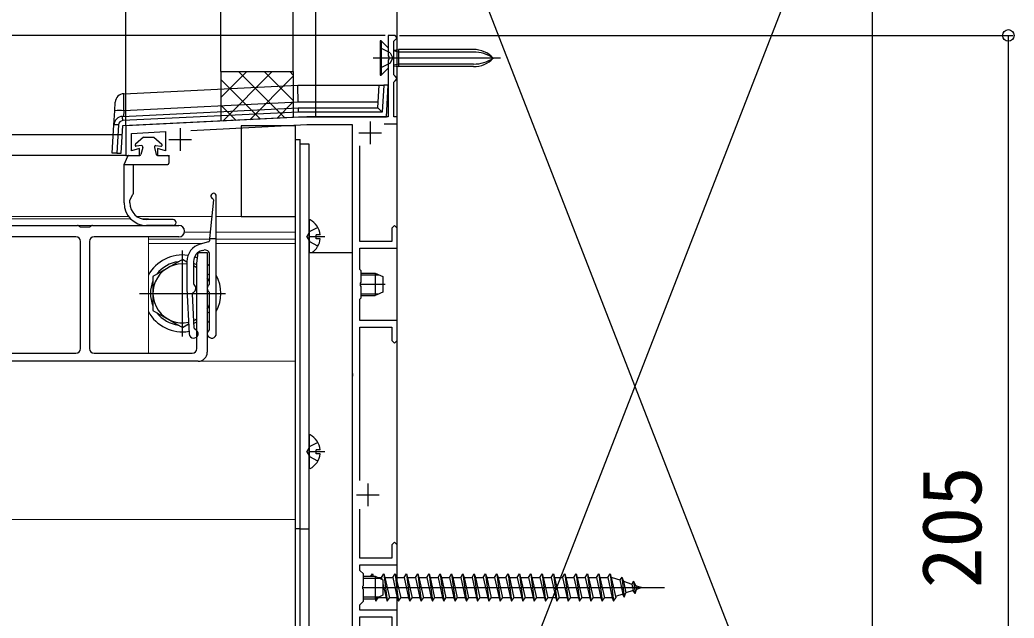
# Model space of a CAD drawing. Units: millimetres, scale not verified. Extents: x -1052 to 1050, y -1576 to 1567.
# Drawn here: x 31.6 to 251.3, y 504.4 to 636.6 of the extents above; entities that cross this region are included whole.
import ezdxf
from ezdxf.enums import TextEntityAlignment as Align

# ---------------------------------------------------------------- set-up
doc = ezdxf.new("R2010")
doc.units = ezdxf.units.MM
doc.header["$LTSCALE"] = 8
for name, color, linetype in [('0-2_YKK_11', 7, 'Continuous'), ('0-4_YKK_13', 4, 'Continuous'), ('0-5_YKK_D', 6, 'Continuous'), ('0-7_YSS_K', 3, 'Continuous')]:
    doc.layers.add(name, color=color, linetype=linetype)
doc.layers.add('0-3_YKK_12', color=2, linetype='Continuous', lineweight=18)
doc.styles.add('ＭＳ ゴシック', font='')
doc.styles.get('ＭＳ ゴシック').set_extended_font_data('MS Gothic')

msp = doc.modelspace()

# ---------------------------------------------------------------- linework, layer by layer
at = {"layer": '0-2_YKK_11'}
for p, q in [((109, 614.201), (109, 609.201)), ((67, 612.701), (67, 607.701)), ((106.5, 611.701), (111.5, 611.701)), ((64.5, 610.201), (69.5, 610.201)), ((108.5, 534.201), (108.5, 529.201)), ((106, 531.701), (111, 531.701)), ((106.7, 517.701), (106.7, 528.539))]:
    msp.add_line(p, q, dxfattribs=at)
for points in [[(112.059, 613.701), (115, 613.701), (115, 615.201), (114.2, 615.201), (114.2, 622.901), (114.5, 623.201), (115, 623.701), (114.5, 624.201), (114.2, 624.501), (114.2, 631.901), (114.5, 632.201), (115, 632.701), (114.5, 633.201), (113, 633.201), (113, 628.66), (113.12, 628.476), (113.12, 627.927), (113, 627.743), (113, 615.201), (95, 615.201), (55, 613.201), (55, 606.701), (58, 606.701), (58, 608.204), (56.3, 607.696), (56.3, 611.564), (63.8, 611.939), (63.8, 607.73), (62, 608.187), (62, 606.701), (64.7, 606.701)], [(69.385, 612.219), (95.042, 613.501), (105, 613.501), (105, 558.66), (105.12, 558.476), (105.12, 557.927), (105, 557.743), (105, 488.66)], [(106.7, 534.864), (106.7, 568.701), (113.8, 568.701), (113.8, 565.801), (114.4, 565.201), (115, 565.801), (115, 570.201), (106.7, 570.201), (106.7, 574.901), (107, 575.201), (107, 577.743), (106.88, 577.927), (106.88, 578.476), (107, 578.66), (107, 581.201), (106.7, 581.501), (106.7, 586.201), (115, 586.201), (115, 590.601), (114.4, 591.201), (113.8, 590.601), (113.8, 587.701), (106.7, 587.701), (106.7, 608.829)], [(115, 501.801), (115, 506.201), (106.7, 506.201), (106.7, 507.401), (107.5, 508.201), (107.5, 510.743), (107.38, 510.927), (107.38, 511.476), (107.5, 511.66), (107.5, 514.201), (106.7, 515.001), (106.7, 516.201), (115, 516.201), (115, 520.601), (114.4, 521.201), (113.8, 520.601), (113.8, 517.701), (106.7, 517.701)], [(106.7, 467.701), (106.7, 504.701), (113.8, 504.701), (113.8, 501.801)]]:
    msp.add_lwpolyline(points, dxfattribs=at)
at = {"layer": '0-3_YKK_12'}
for p, q in [((-285.214, 593.201), (55.617, 593.201)), ((57.452, 593.201), (74, 593.201)), ((75, 593.201), (92.5, 593.201)), ((92.5, 593.201), (92.5, 441.201)), ((56.047, 592.701), (-284, 592.701)), ((60, 591.201), (-284, 591.201)), ((60, 592.701), (58.417, 592.701)), ((60, 592.501), (60, 592.701)), ((67.975, 589.701), (73.642, 589.701)), ((75, 589.701), (92.5, 589.701)), ((60, 563.001), (60, 588.701)), ((60, 588.201), (73.5, 588.201)), ((60, 587.201), (71.954, 587.201)), ((75, 588.201), (92.5, 588.201)), ((75, 587.201), (92.5, 587.201)), ((92.5, 526.202), (92.5, 587.201)), ((92.5, 561.202), (-376, 561.202)), ((92.5, 526.202), (-376, 526.202))]:
    msp.add_line(p, q, dxfattribs=at)
at = {"layer": '0-4_YKK_13'}
for p, q in [((113.416, 629.346), (111.2, 630.451)), ((113, 630.451), (111.45, 632.001)), ((111.45, 632.001), (111.45, 624.401)), ((113.416, 629.346), (114.025, 628.201)), ((114.2, 629.915), (115.238, 630.101)), ((115.238, 629.526), (114.2, 629.78)), ((131.819, 630.101), (115.238, 630.101)), ((115.238, 630.101), (115.238, 626.301)), ((131.819, 629.526), (115.238, 629.526)), ((137.798, 628.201), (109.69, 628.201)), ((113.416, 627.056), (111.2, 625.951)), ((113.416, 627.056), (114.025, 628.201)), ((115.238, 626.876), (114.2, 626.623)), ((114.2, 626.488), (115.238, 626.301)), ((131.819, 626.876), (115.238, 626.876)), ((131.819, 626.301), (115.238, 626.301)), ((111.2, 624.401), (111.45, 624.401)), ((113, 625.951), (111.45, 624.401)), ((54.587, 620.328), (93, 622.201)), ((93, 622.201), (111, 622.201)), ((110.694, 617.201), (111, 622.201)), ((111, 622.201), (111.998, 622.201)), ((111.998, 622.201), (111.635, 616.263)), ((113, 622.201), (111.998, 622.201)), ((112.572, 615.201), (113, 622.201)), ((52.573, 616.566), (52.688, 618.452)), ((52.381, 613.431), (52.573, 616.566)), ((93.146, 616.263), (54.329, 614.369)), ((54.374, 613.309), (93.171, 615.201)), ((54.569, 616.566), (54.493, 615.317)), ((111.635, 616.263), (93.146, 616.263)), ((93.171, 615.201), (112.572, 615.201)), ((52, 607.201), (52.381, 613.431)), ((53.379, 613.431), (52.998, 607.201)), ((54, 607.201), (54.374, 613.309)), ((58.9, 610.701), (57.134, 609.139)), ((58.9, 610.701), (57.134, 609.139)), ((58.9, 610.701), (61.2, 610.701)), ((61.2, 610.701), (62.966, 609.139)), ((58.455, 608.845), (57.331, 608.703)), ((61.645, 608.845), (62.769, 608.703)), ((92.5, 439.201), (92.5, 610.201)), ((92.5, 610.201), (93.5, 610.201)), ((93.5, 439.201), (93.5, 610.201)), ((95.5, 609.201), (93.5, 609.201)), ((93.5, 439.201), (93.5, 609.201)), ((95.5, 439.201), (95.5, 609.201)), ((52.998, 607.201), (52, 607.201)), ((52.998, 607.201), (54, 607.201)), ((54.617, 604.701), (55.483, 606.557)), ((55.709, 606.701), (58.109, 606.701)), ((58.782, 608.469), (58.35, 606.886)), ((61.318, 608.469), (61.75, 606.886)), ((61.991, 606.701), (64.3, 606.701)), ((64.55, 606.451), (64.55, 604.951)), ((54.617, 596.201), (54.617, 604.701)), ((56.617, 604.701), (56.617, 598.194)), ((61.789, 604.701), (64.3, 604.701)), ((55.958, 596.97), (56.577, 598.044)), ((75, 567.316), (75, 597.716)), ((55.917, 596.201), (55.917, 596.82)), ((74.372, 596.847), (73.5, 588.316)), ((7.638, 591.201), (44.362, 591.201)), ((47.638, 591.201), (66.75, 591.201)), ((65.461, 592.501), (59.617, 592.501)), ((65.461, 591.201), (59.617, 591.201)), ((95.5, 592.297), (95.5, 585.201)), ((95.042, 588.701), (95.651, 589.846)), ((97.466, 590.751), (95.651, 589.846)), ((97.978, 589.126), (97.1, 589.126)), ((44, 588.701), (7.8, 588.701)), ((45, 564.001), (45, 587.701)), ((47, 587.701), (47, 564.001)), ((66.75, 588.701), (48, 588.701)), ((73.278, 587.556), (71.465, 587.07)), ((73.5, 588.316), (75, 588.316)), ((73.5, 588.316), (73.5, 587.846)), ((95.042, 588.701), (95.651, 587.556)), ((99, 588.701), (95.5, 588.701)), ((97.466, 586.651), (95.651, 587.556)), ((67.5, 566.701), (67.5, 585.701)), ((71.853, 585.661), (72.241, 585.765)), ((73.5, 578.29), (73.5, 584.799)), ((95.5, 585.201), (105, 585.201)), ((105, 585.201), (105, 450.201)), ((68.5, 583.13), (67.5, 583.707)), ((68.5, 583.207), (68.5, 577.316)), ((70, 583.246), (70, 578.29)), ((70.7, 581.86), (70, 582.264)), ((73.5, 580.243), (73, 580.532)), ((107, 580.701), (110.1, 580.701)), ((107, 580.268), (111.02, 580.268)), ((110.1, 580.701), (111.8, 579.901)), ((110.1, 580.701), (110.1, 575.701)), ((106.7, 578.201), (112.3, 578.201)), ((111.8, 579.901), (111.8, 576.501)), ((58, 576.201), (77, 576.201)), ((68.5, 577.316), (69.001, 567.266)), ((70.14, 568.524), (69.761, 576.128)), ((73.5, 568.29), (73.5, 576.341)), ((107, 576.134), (111.02, 576.134)), ((107, 575.701), (110.1, 575.701)), ((111.8, 576.501), (110.1, 575.701)), ((73, 571.871), (73.5, 572.16)), ((70.058, 570.173), (70.7, 570.543)), ((7.8, 563.001), (44, 563.001)), ((48, 563.001), (69.7, 563.001)), ((71, 561.201), (-127, 561.201)), ((95.5, 544.797), (95.5, 537.606)), ((97.466, 543.251), (95.651, 542.346)), ((95.042, 541.201), (95.651, 542.346)), ((95.042, 541.201), (95.651, 540.056)), ((99, 541.201), (95.5, 541.201)), ((97.978, 541.626), (97.1, 541.626)), ((97.466, 539.151), (95.651, 540.056)), ((93.5, 524.201), (92.5, 524.201)), ((93.5, 524.201), (95.5, 524.201)), ((109.5, 514.201), (109.563, 513.701)), ((111.5, 513.451), (112, 514.201)), ((112, 514.201), (112.75, 508.201)), ((112, 514.201), (112.25, 513.451)), ((117, 514.201), (117.75, 508.201)), ((119.5, 514.201), (120.25, 508.201)), ((122, 514.201), (122.75, 508.201)), ((124.5, 514.201), (125.25, 508.201)), ((127, 514.201), (127.75, 508.201)), ((129.5, 514.201), (130.25, 508.201)), ((132, 514.201), (132.75, 508.201)), ((134.5, 514.201), (135.25, 508.201)), ((137, 514.201), (137.75, 508.201)), ((139.5, 514.201), (140.25, 508.201)), ((142, 514.201), (142.75, 508.201)), ((144.5, 514.201), (145.25, 508.201)), ((147, 514.201), (147.75, 508.201)), ((149.5, 514.201), (150.25, 508.201)), ((152, 514.201), (152.75, 508.201)), ((154.5, 514.201), (155.25, 508.201)), ((157, 514.201), (157.75, 508.201)), ((159.5, 514.201), (160.25, 508.201)), ((162, 514.201), (162.75, 508.201)), ((107.5, 513.701), (110.1, 513.701)), ((107.5, 513.268), (111.02, 513.268)), ((110.1, 513.701), (111.8, 512.901)), ((110.1, 513.701), (110.1, 508.701)), ((110.631, 513.451), (111.5, 513.451)), ((111.5, 513.451), (111.601, 512.995)), ((111.8, 512.901), (111.8, 509.501)), ((111.8, 512.101), (112.5, 508.951)), ((112.25, 513.451), (113.25, 508.951)), ((112.25, 513.451), (114, 513.451)), ((117.25, 513.451), (119, 513.451)), ((117.25, 513.451), (118.25, 508.951)), ((119.75, 513.451), (121.5, 513.451)), ((119.75, 513.451), (120.75, 508.951)), ((122.25, 513.451), (124, 513.451)), ((122.25, 513.451), (123.25, 508.951)), ((124.75, 513.451), (126.5, 513.451)), ((124.75, 513.451), (125.75, 508.951)), ((127.25, 513.451), (129, 513.451)), ((127.25, 513.451), (128.25, 508.951)), ((129.75, 513.451), (131.5, 513.451)), ((129.75, 513.451), (130.75, 508.951)), ((132.25, 513.451), (134, 513.451)), ((132.25, 513.451), (133.25, 508.951)), ((134.75, 513.451), (136.5, 513.451)), ((134.75, 513.451), (135.75, 508.951)), ((137.25, 513.451), (139, 513.451)), ((137.25, 513.451), (138.25, 508.951)), ((139.75, 513.451), (141.5, 513.451)), ((139.75, 513.451), (140.75, 508.951)), ((142.25, 513.451), (144, 513.451)), ((142.25, 513.451), (143.25, 508.951)), ((144.75, 513.451), (146.5, 513.451)), ((144.75, 513.451), (145.75, 508.951)), ((147.25, 513.451), (149, 513.451)), ((147.25, 513.451), (148.25, 508.951)), ((149.75, 513.451), (151.5, 513.451)), ((149.75, 513.451), (150.75, 508.951)), ((152.25, 513.451), (154, 513.451)), ((152.25, 513.451), (153.25, 508.951)), ((154.75, 513.451), (156.5, 513.451)), ((154.75, 513.451), (155.75, 508.951)), ((157.25, 513.451), (159, 513.451)), ((157.25, 513.451), (158.25, 508.951)), ((159.75, 513.451), (161.5, 513.451)), ((159.75, 513.451), (160.75, 508.951)), ((162.25, 513.451), (162.466, 513.451)), ((162.25, 513.451), (163.25, 508.951)), ((162.466, 513.451), (164.127, 512.879)), ((164.586, 513.515), (164.127, 512.879)), ((164.127, 512.879), (164.82, 509.762)), ((164.586, 513.515), (164.939, 512.6)), ((164.586, 513.515), (165.14, 509.079)), ((164.939, 512.6), (166.834, 511.947)), ((164.939, 512.6), (165.517, 510.002)), ((167.198, 512.615), (166.834, 511.947)), ((166.834, 511.947), (167.142, 510.562)), ((167.198, 512.615), (167.646, 511.668)), ((167.198, 512.615), (167.537, 509.905)), ((107.2, 511.201), (174.039, 511.201)), ((107.5, 511.201), (112.3, 511.201)), ((164.82, 509.762), (163.194, 509.202)), ((165.14, 509.079), (164.82, 509.762)), ((165.14, 509.079), (165.517, 510.002)), ((167.142, 510.562), (165.517, 510.002)), ((167.537, 509.905), (167.142, 510.562)), ((167.537, 509.905), (167.839, 510.802)), ((167.646, 511.668), (169, 511.201)), ((167.646, 511.668), (167.839, 510.802)), ((169, 511.201), (167.839, 510.802)), ((107.5, 509.134), (111.02, 509.134)), ((107.5, 508.701), (110.1, 508.701)), ((111.8, 509.501), (110.1, 508.701)), ((110.183, 508.74), (110.25, 508.201)), ((110.739, 509.002), (110.75, 508.951)), ((112.5, 508.951), (110.75, 508.951)), ((112.5, 508.951), (112.75, 508.201)), ((112.75, 508.201), (113.25, 508.951)), ((115, 508.951), (113.25, 508.951)), ((117.5, 508.951), (115.75, 508.951)), ((120, 508.951), (118.25, 508.951)), ((122.5, 508.951), (120.75, 508.951)), ((125, 508.951), (123.25, 508.951)), ((127.5, 508.951), (125.75, 508.951)), ((130, 508.951), (128.25, 508.951)), ((132.5, 508.951), (130.75, 508.951)), ((135, 508.951), (133.25, 508.951)), ((137.5, 508.951), (135.75, 508.951)), ((140, 508.951), (138.25, 508.951)), ((142.5, 508.951), (140.75, 508.951)), ((145, 508.951), (143.25, 508.951)), ((147.5, 508.951), (145.75, 508.951)), ((150, 508.951), (148.25, 508.951)), ((152.5, 508.951), (150.75, 508.951)), ((155, 508.951), (153.25, 508.951)), ((157.5, 508.951), (155.75, 508.951)), ((160, 508.951), (158.25, 508.951)), ((162.466, 508.951), (160.75, 508.951)), ((162.498, 508.963), (162.466, 508.951))]:
    msp.add_line(p, q, dxfattribs=at)
for points in [[(111.45, 632.001), (111.2, 632.001), (111.2, 624.401)], [(110.77, 618.446), (93.098, 618.446), (54.569, 616.566)], [(54.28, 615.307), (93.122, 617.201), (110.696, 617.201)], [(54.617, 604.701), (56.824, 604.701), (61.789, 604.701)], [(44.619, 591.13), (45, 590.901), (47, 590.901), (47.381, 591.13)], [(97.978, 588.276), (97.1, 588.276), (97.1, 589.126)], [(70.7, 564.001), (70.7, 582.801), (71, 585.201), (73, 585.201), (73, 563.201)], [(67.5, 583.707), (61, 579.954), (61, 572.449), (67.5, 568.696), (68.89, 569.498)], [(97.978, 540.776), (97.1, 540.776), (97.1, 541.626)], [(109.167, 513.701), (109.5, 514.201), (109.667, 513.701)], [(114, 513.451), (114.5, 514.201), (114.75, 513.451)], [(114.5, 514.201), (115, 510.201), (115.25, 508.201)], [(116.5, 513.451), (117, 514.201), (117.25, 513.451)], [(119, 513.451), (119.5, 514.201), (119.75, 513.451)], [(121.5, 513.451), (122, 514.201), (122.25, 513.451)], [(124, 513.451), (124.5, 514.201), (124.75, 513.451)], [(126.5, 513.451), (127, 514.201), (127.25, 513.451)], [(129, 513.451), (129.5, 514.201), (129.75, 513.451)], [(131.5, 513.451), (132, 514.201), (132.25, 513.451)], [(134, 513.451), (134.5, 514.201), (134.75, 513.451)], [(136.5, 513.451), (137, 514.201), (137.25, 513.451)], [(139, 513.451), (139.5, 514.201), (139.75, 513.451)], [(141.5, 513.451), (142, 514.201), (142.25, 513.451)], [(144, 513.451), (144.5, 514.201), (144.75, 513.451)], [(146.5, 513.451), (147, 514.201), (147.25, 513.451)], [(149, 513.451), (149.5, 514.201), (149.75, 513.451)], [(151.5, 513.451), (152, 514.201), (152.25, 513.451)], [(154, 513.451), (154.5, 514.201), (154.75, 513.451)], [(156.5, 513.451), (157, 514.201), (157.25, 513.451)], [(159, 513.451), (159.5, 514.201), (159.75, 513.451)], [(161.5, 513.451), (162, 514.201), (162.25, 513.451)], [(114, 513.451), (115, 508.951), (115.25, 508.201), (115.75, 508.951)], [(114.75, 513.451), (115, 513.451), (116.5, 513.451)], [(114.75, 513.451), (115, 512.326), (115.75, 508.951)], [(116.5, 513.451), (117.5, 508.951), (117.75, 508.201), (118.25, 508.951)], [(119, 513.451), (120, 508.951), (120.25, 508.201), (120.75, 508.951)], [(121.5, 513.451), (122.5, 508.951), (122.75, 508.201), (123.25, 508.951)], [(124, 513.451), (125, 508.951), (125.25, 508.201), (125.75, 508.951)], [(126.5, 513.451), (127.5, 508.951), (127.75, 508.201), (128.25, 508.951)], [(129, 513.451), (130, 508.951), (130.25, 508.201), (130.75, 508.951)], [(131.5, 513.451), (132.5, 508.951), (132.75, 508.201), (133.25, 508.951)], [(134, 513.451), (135, 508.951), (135.25, 508.201), (135.75, 508.951)], [(136.5, 513.451), (137.5, 508.951), (137.75, 508.201), (138.25, 508.951)], [(139, 513.451), (140, 508.951), (140.25, 508.201), (140.75, 508.951)], [(141.5, 513.451), (142.5, 508.951), (142.75, 508.201), (143.25, 508.951)], [(144, 513.451), (145, 508.951), (145.25, 508.201), (145.75, 508.951)], [(146.5, 513.451), (147.5, 508.951), (147.75, 508.201), (148.25, 508.951)], [(149, 513.451), (150, 508.951), (150.25, 508.201), (150.75, 508.951)], [(151.5, 513.451), (152.5, 508.951), (152.75, 508.201), (153.25, 508.951)], [(154, 513.451), (155, 508.951), (155.25, 508.201), (155.75, 508.951)], [(156.5, 513.451), (157.5, 508.951), (157.75, 508.201), (158.25, 508.951)], [(159, 513.451), (160, 508.951), (160.25, 508.201), (160.75, 508.951)], [(161.5, 513.451), (162.5, 508.951), (162.75, 508.201), (163.25, 508.951)], [(110.083, 508.701), (110.25, 508.201), (110.75, 508.951)]]:
    msp.add_lwpolyline(points, dxfattribs=at)
msp.add_lwpolyline([(80.5, 613.201), (80.5, 593.201), (92.5, 593.201), (92.5, 613.201)], close=True, dxfattribs=at)
for centre, radius, start, end in [((131.819, 624.101), 6, 43.10467, 90), ((131.819, 621.622), 7.904, 56.3423, 90), ((131.819, 632.301), 6, 270, 316.89533), ((131.819, 634.78), 7.904, 270, 303.6577), ((54.684, 618.33), 2, 92.7927, 176.5), ((54.377, 613.309), 2, 92.7927, 176.5), ((53.571, 608.356), 8.271, 83.06854, 96.93146), ((-22.649, 610.84), 77.058, 2.62509, 3.3233), ((52.88, 609.326), 4.135, 83.06854, 96.93146), ((54.377, 613.37), 1, 92.7927, 176.5), ((57.3, 608.951), 0.25, 131.51167, 277.19497), ((58.493, 608.548), 0.3, 344.74763, 97.19497), ((61.607, 608.548), 0.3, 82.80503, 195.25237), ((62.8, 608.951), 0.25, 262.80503, 48.48833), ((55.709, 606.451), 0.25, 90, 155), ((58.109, 606.951), 0.25, 270, 344.74763), ((61.991, 606.951), 0.25, 195.25237, 270), ((64.3, 606.451), 0.25, 0, 90), ((64.3, 604.951), 0.25, 270, 0), ((56.317, 598.194), 0.3, 330, 0), ((74.4, 597.716), 0.6, 0, 248.76355), ((59.617, 596.201), 5, 180, 270), ((56.217, 596.82), 0.3, 150, 180), ((59.617, 596.201), 3.7, 180, 270), ((74.074, 596.877), 0.3, 354.16057, 68.76355), ((44.362, 590.701), 0.5, 59.03624, 90), ((47.638, 590.701), 0.5, 90, 120.96376), ((65.461, 591.851), 0.65, 270, 90), ((66.75, 589.951), 1.25, 270, 90), ((95.654, 592.297), 0.154, 62.71904, 180), ((93.8, 588.701), 4.2, 5.80773, 62.71904), ((44, 587.701), 1, 0, 90), ((48, 587.701), 1, 90, 180), ((72.5, 583.207), 4, 105.00061, 180), ((73.2, 587.846), 0.3, 285.00061, 0), ((93.8, 588.701), 4.2, 303.55731, 354.19227), ((67.5, 576.201), 8.5, 81.51814, 151.92751), ((72.5, 583.246), 2.5, 104.9981, 180), ((72.5, 584.799), 1, 0, 105), ((67.5, 576.201), 6.5, 81.15033, 282.1895), ((67.5, 576.201), 7.05, 97.21814, 142.78186), ((67.5, 576.201), 7.05, 81.84564, 82.78186), ((67.5, 576.201), 7.05, 63.00577, 69.23067), ((67.5, 576.201), 6.5, 60.50763, 67.38037), ((67.5, 576.201), 8.5, 66.77859, 71.38473), ((67.5, 576.201), 8.5, 45.09913, 49.67978), ((67.5, 576.201), 7.05, 37.21814, 38.72644), ((67.5, 576.201), 8.5, 331.92717, 28.07283), ((67.5, 576.201), 7.05, 157.21814, 202.78186), ((69.5, 577.316), 1, 295.53345, 54.31467), ((70.2, 578.29), 0.2, 180, 234.31467), ((67.5, 576.201), 6.5, 22.61986, 32.20423), ((74, 577.316), 1, 125.68533, 234.31467), ((73.3, 578.29), 0.2, 305.68533, 0), ((70.06, 576.143), 0.3, 115.53345, 182.85544), ((73.3, 576.341), 0.2, 0, 54.31467), ((67.5, 576.201), 6.5, 327.79577, 337.38014), ((67.5, 576.201), 8.5, 208.07249, 279.98007), ((67.5, 576.201), 7.05, 217.21814, 262.78186), ((67.5, 576.201), 7.05, 321.27356, 322.78186), ((67.5, 576.201), 7.05, 277.21814, 281.45555), ((67.5, 576.201), 6.5, 293.14751, 299.49237), ((67.5, 576.201), 7.05, 291.50325, 296.99423), ((67.5, 576.201), 8.5, 310.32022, 314.90087), ((70, 567.316), 1, 182.85544, 70.23557), ((70.44, 568.539), 0.3, 182.85544, 250.23557), ((67.5, 576.201), 8.5, 290.13, 292.11523), ((74, 567.316), 1, 125.68533, 0), ((73.3, 568.29), 0.2, 305.68533, 0), ((44, 564.001), 1, 270, 0), ((48, 564.001), 1, 180, 270), ((69.7, 564.001), 1, 270, 0), ((71, 563.201), 2, 270, 0), ((95.654, 544.797), 0.154, 62.71904, 180), ((93.8, 541.201), 4.2, 5.80773, 62.71904), ((93.8, 541.201), 4.2, 297.28096, 354.19227), ((95.654, 537.606), 0.154, 180, 297.28096)]:
    msp.add_arc(centre, radius, start, end, dxfattribs=at)
for centre, major_axis, ratio, start_param, end_param in [((93.098, 618.201), (-0.098, 4), 0.00149, 4.7734392, 6.2831853), ((54.562, 616.322), (0.025, 4.006), 0.001485, 4.7734848, 6.2832672), ((93.146, 616.201), (-0.024, 1), 0.00149, 4.7734392, 6.2831853), ((111.635, 616.201), (-0.94, 1), 0.030496, 4.7447957, 6.2545055)]:
    msp.add_ellipse(centre, major_axis=major_axis, ratio=ratio, start_param=start_param, end_param=end_param, dxfattribs=at)
at = {"layer": '0-5_YKK_D'}
for p, q in [((55, 613.25), (55, 654.201)), ((112.3, 633.201), (4, 633.201)), ((112.3, 633.201), (4, 633.201)), ((115.5, 633.201), (251, 633.201)), ((250, 428.201), (250, 633.201)), ((54, 611.2), (-616, 611.2)), ((55, 606.701), (4, 606.701))]:
    msp.add_line(p, q, dxfattribs=at)
msp.add_circle((250, 633.201), 1.275, dxfattribs=at)
at = {"layer": '0-7_YSS_K'}
for p, q in [((115, 360.701), (115, 690.701)), ((220, 690.701), (115, 420.701)), ((220, 360.701), (220, 690.701)), ((97, 615.201), (97, 676.901)), ((76, 625.201), (76, 666.901)), ((92, 625.201), (92, 666.901)), ((76, 625.201), (76, 614.251)), ((76, 625.143), (76.058, 625.201)), ((76, 619.486), (81.715, 625.201)), ((76.444, 614.274), (87.372, 625.201)), ((90.171, 614.96), (79.93, 625.201)), ((82.399, 614.571), (92, 624.172)), ((92, 618.788), (85.587, 625.201)), ((92, 624.445), (91.243, 625.201)), ((84.784, 614.691), (76, 623.474)), ((79.396, 614.421), (76, 617.817)), ((88.354, 614.869), (92, 618.516))]:
    msp.add_line(p, q, dxfattribs=at)
for points in [[(220, 420.701), (115, 420.701), (115, 690.701)], [(115, 690.701), (220, 420.701), (220, 690.701)], [(76, 625.201), (92, 625.201), (92, 615.051)]]:
    msp.add_lwpolyline(points, dxfattribs=at)

# ---------------------------------------------------------------- texts
at = {"layer": '0-5_YKK_D', "style": 'ＭＳ ゴシック'}
msp.add_text('205', height=13.2, rotation=90, dxfattribs=at).set_placement((248, 511.065), align=Align.BOTTOM_LEFT)

doc.saveas('drawing.dxf')
